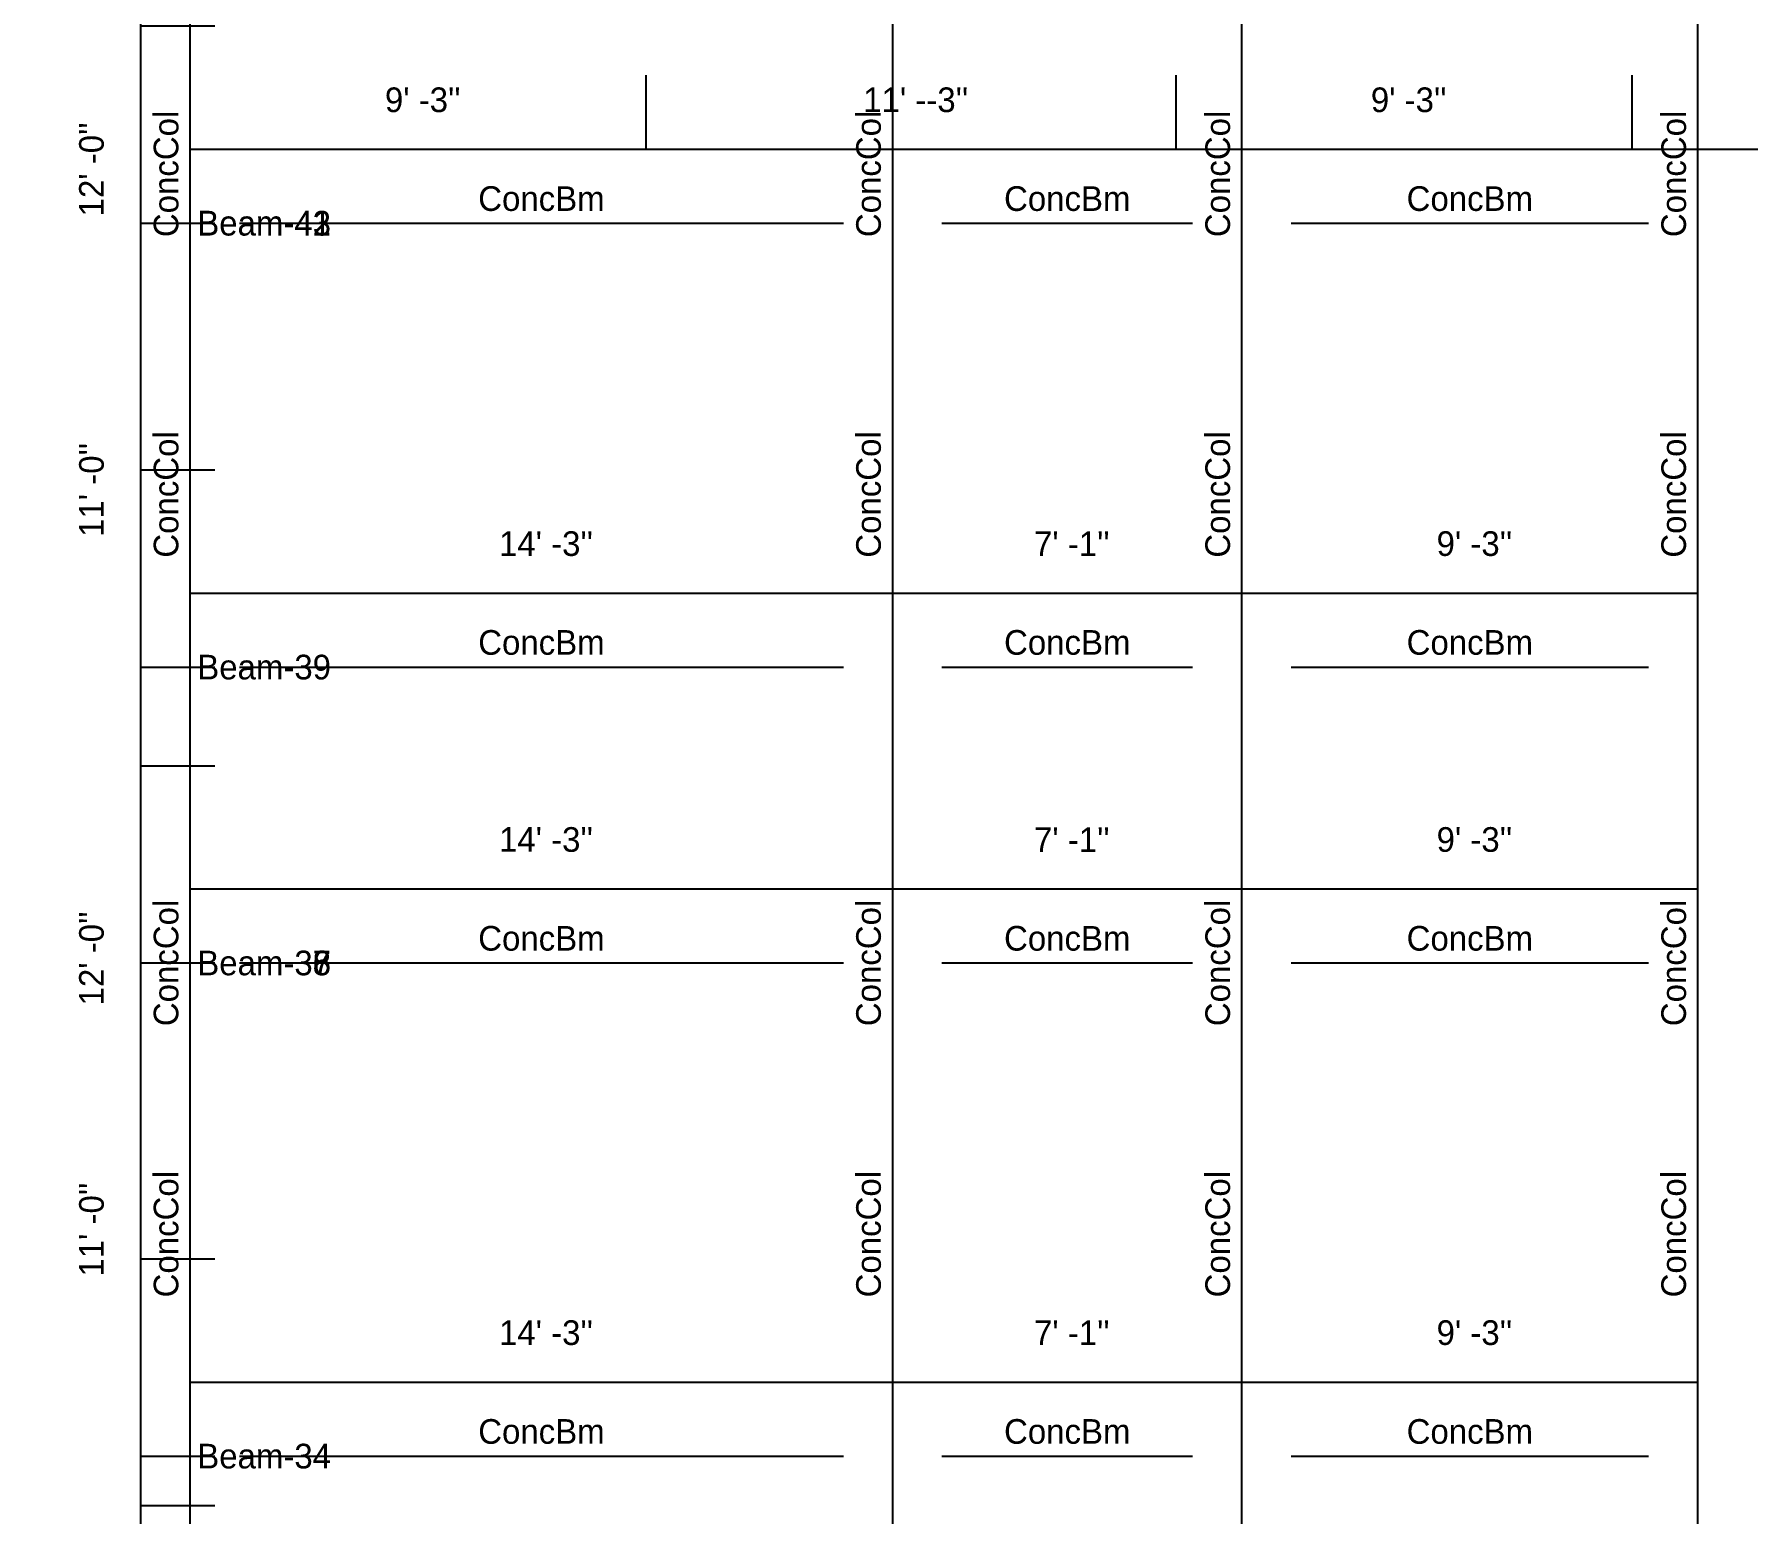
# Model space of a CAD drawing. Extents: x -38 to 2998, y -195 to 11529.
# Drawn here: x -38 to 379.1, y 946 to 1306 of the extents above; entities that cross this region are included whole.
import ezdxf
from ezdxf.enums import TextEntityAlignment as Align

# ---------------------------------------------------------------- set-up
doc = ezdxf.new("R2010")
doc.units = 0
doc.header["$MEASUREMENT"] = 0
doc.layers.get('0').update_dxf_attribs({"linetype": 'CONTINUOUS'})
for name, color, linetype in [('CENTERLINES', 7, 'CONTINUOUS'), ('DIMENSIONS', 4, 'CONTINUOUS'), ('TEXT', 5, 'CONTINUOUS')]:
    doc.layers.add(name, color=color, linetype=linetype)
doc.dimstyles.get("Standard").update_dxf_attribs({"dimtxt": 0.18, "dimasz": 0.18, "dimexe": 0.18, "dimexo": 0.0625, "dimgap": 0.09, "dimtad": 0, "dimtih": 1, "dimtoh": 1, "dimdec": 4, "dimzin": 0, "dimtxsty": 'STANDARD', "dimcen": 0.09, "dimazin": 3, "dimtfac": 1, "dimtdec": 4, "dimtofl": 0, "dimtmove": 0, "dimatfit": 3, "dimtolj": 1, "dimtzin": 0})

# ---------------------------------------------------------------- blocks, each defined once
blk = doc.blocks.new('*D3429')
at = {"color": 1, "linetype": 'BYBLOCK'}
for points in [[(-8.29, 956.29), (-7.23, 955.23), (-16.77, 964.77), (-15.71, 963.71)], [(-8.29, 812.29), (-7.23, 811.23), (-16.77, 820.77), (-15.71, 819.71)]]:
    blk.add_solid(points, dxfattribs=at)
at = {"layer": 'DIMENSIONS', "color": 9, "linetype": 'BYBLOCK'}
for p, q in [((-12, 960), (6, 960)), ((-12, 816), (6, 816))]:
    blk.add_line(p, q, dxfattribs=at)
at = {"layer": 'DIMENSIONS', "color": 0, "linetype": 'BYBLOCK'}
blk.add_line((-12, 816), (-12, 960), dxfattribs=at)
at = {"layer": 'DIMENSIONS', "color": 0, "linetype": 'BYBLOCK', "insert": (-24, 888), "char_height": 6, "attachment_point": 5, "rotation": 90}
blk.add_mtext("\\A1; 12' -0''", dxfattribs=at)
blk = doc.blocks.new('*D3430')
at = {"color": 1, "linetype": 'BYBLOCK'}
for points in [[(4.77, 982.77), (3.71, 981.71), (-3.71, 974.29), (-4.77, 973.23)], [(175.77, 982.77), (174.71, 981.71), (167.29, 974.29), (166.23, 973.23)]]:
    blk.add_solid(points, dxfattribs=at)
at = {"layer": 'DIMENSIONS', "color": 9, "linetype": 'BYBLOCK'}
for p, q in [((0, 978), (0, 996)), ((171, 978), (171, 996))]:
    blk.add_line(p, q, dxfattribs=at)
at = {"layer": 'DIMENSIONS', "color": 0, "linetype": 'BYBLOCK'}
blk.add_line((0, 978), (171, 978), dxfattribs=at)
at = {"layer": 'DIMENSIONS', "color": 0, "linetype": 'BYBLOCK', "insert": (85.5, 990), "char_height": 6, "attachment_point": 5}
blk.add_mtext("\\A1; 14' -3''", dxfattribs=at)
blk = doc.blocks.new('*D3431')
at = {"color": 1, "linetype": 'BYBLOCK'}
for points in [[(175.77, 982.77), (174.71, 981.71), (167.29, 974.29), (166.23, 973.23)], [(260.77, 982.77), (259.71, 981.71), (252.28, 974.29), (251.22, 973.23)]]:
    blk.add_solid(points, dxfattribs=at)
at = {"layer": 'DIMENSIONS', "color": 9, "linetype": 'BYBLOCK'}
for p, q in [((171, 978), (171, 996)), ((256, 978), (256, 996))]:
    blk.add_line(p, q, dxfattribs=at)
at = {"layer": 'DIMENSIONS', "color": 0, "linetype": 'BYBLOCK'}
blk.add_line((171, 978), (256, 978), dxfattribs=at)
at = {"layer": 'DIMENSIONS', "color": 0, "linetype": 'BYBLOCK', "insert": (213.5, 990), "char_height": 6, "attachment_point": 5}
blk.add_mtext("\\A1; 7' -1''", dxfattribs=at)
blk = doc.blocks.new('*D3432')
at = {"color": 1, "linetype": 'BYBLOCK'}
for points in [[(260.77, 982.77), (259.71, 981.71), (252.28, 974.29), (251.22, 973.23)], [(371.77, 982.77), (370.71, 981.71), (363.28, 974.29), (362.22, 973.23)]]:
    blk.add_solid(points, dxfattribs=at)
at = {"layer": 'DIMENSIONS', "color": 9, "linetype": 'BYBLOCK'}
for p, q in [((256, 978), (256, 996)), ((367, 978), (367, 996))]:
    blk.add_line(p, q, dxfattribs=at)
at = {"layer": 'DIMENSIONS', "color": 0, "linetype": 'BYBLOCK'}
blk.add_line((256, 978), (367, 978), dxfattribs=at)
at = {"layer": 'DIMENSIONS', "color": 0, "linetype": 'BYBLOCK', "insert": (311.5, 990), "char_height": 6, "attachment_point": 5}
blk.add_mtext("\\A1; 9' -3''", dxfattribs=at)
blk = doc.blocks.new('*D3433')
at = {"color": 1, "linetype": 'BYBLOCK'}
for points in [[(-8.29, 1148.29), (-7.23, 1147.23), (-16.77, 1156.77), (-15.71, 1155.71)], [(-8.29, 1004.29), (-7.23, 1003.23), (-16.77, 1012.77), (-15.71, 1011.71)]]:
    blk.add_solid(points, dxfattribs=at)
at = {"layer": 'DIMENSIONS', "color": 9, "linetype": 'BYBLOCK'}
for p, q in [((-12, 1152), (6, 1152)), ((-12, 1008), (6, 1008))]:
    blk.add_line(p, q, dxfattribs=at)
at = {"layer": 'DIMENSIONS', "color": 0, "linetype": 'BYBLOCK'}
blk.add_line((-12, 1008), (-12, 1152), dxfattribs=at)
at = {"layer": 'DIMENSIONS', "color": 0, "linetype": 'BYBLOCK', "insert": (-24, 1080), "char_height": 6, "attachment_point": 5, "rotation": 90}
blk.add_mtext("\\A1; 12' -0''", dxfattribs=at)
blk = doc.blocks.new('*D3434')
at = {"color": 1, "linetype": 'BYBLOCK'}
for points in [[(4.77, 1174.77), (3.71, 1173.71), (-3.71, 1166.29), (-4.77, 1165.23)], [(175.77, 1174.77), (174.71, 1173.71), (167.29, 1166.29), (166.23, 1165.23)]]:
    blk.add_solid(points, dxfattribs=at)
at = {"layer": 'DIMENSIONS', "color": 9, "linetype": 'BYBLOCK'}
for p, q in [((0, 1170), (0, 1188)), ((171, 1170), (171, 1188))]:
    blk.add_line(p, q, dxfattribs=at)
at = {"layer": 'DIMENSIONS', "color": 0, "linetype": 'BYBLOCK'}
blk.add_line((0, 1170), (171, 1170), dxfattribs=at)
at = {"layer": 'DIMENSIONS', "color": 0, "linetype": 'BYBLOCK', "insert": (85.5, 1182), "char_height": 6, "attachment_point": 5}
blk.add_mtext("\\A1; 14' -3''", dxfattribs=at)
blk = doc.blocks.new('*D3435')
at = {"color": 1, "linetype": 'BYBLOCK'}
for points in [[(175.77, 1174.77), (174.71, 1173.71), (167.29, 1166.29), (166.23, 1165.23)], [(260.77, 1174.77), (259.71, 1173.71), (252.28, 1166.29), (251.22, 1165.23)]]:
    blk.add_solid(points, dxfattribs=at)
at = {"layer": 'DIMENSIONS', "color": 9, "linetype": 'BYBLOCK'}
for p, q in [((171, 1170), (171, 1188)), ((256, 1170), (256, 1188))]:
    blk.add_line(p, q, dxfattribs=at)
at = {"layer": 'DIMENSIONS', "color": 0, "linetype": 'BYBLOCK'}
blk.add_line((171, 1170), (256, 1170), dxfattribs=at)
at = {"layer": 'DIMENSIONS', "color": 0, "linetype": 'BYBLOCK', "insert": (213.5, 1182), "char_height": 6, "attachment_point": 5}
blk.add_mtext("\\A1; 7' -1''", dxfattribs=at)
blk = doc.blocks.new('*D3436')
at = {"color": 1, "linetype": 'BYBLOCK'}
for points in [[(260.77, 1174.77), (259.71, 1173.71), (252.28, 1166.29), (251.22, 1165.23)], [(371.77, 1174.77), (370.71, 1173.71), (363.28, 1166.29), (362.22, 1165.23)]]:
    blk.add_solid(points, dxfattribs=at)
at = {"layer": 'DIMENSIONS', "color": 9, "linetype": 'BYBLOCK'}
for p, q in [((256, 1170), (256, 1188)), ((367, 1170), (367, 1188))]:
    blk.add_line(p, q, dxfattribs=at)
at = {"layer": 'DIMENSIONS', "color": 0, "linetype": 'BYBLOCK'}
blk.add_line((256, 1170), (367, 1170), dxfattribs=at)
at = {"layer": 'DIMENSIONS', "color": 0, "linetype": 'BYBLOCK', "insert": (311.5, 1182), "char_height": 6, "attachment_point": 5}
blk.add_mtext("\\A1; 9' -3''", dxfattribs=at)
blk = doc.blocks.new('*D3437')
at = {"color": 1, "linetype": 'BYBLOCK'}
for points in [[(-8.29, 1340.29), (-7.23, 1339.23), (-16.77, 1348.77), (-15.71, 1347.71)], [(-8.29, 1196.29), (-7.23, 1195.23), (-16.77, 1204.77), (-15.71, 1203.71)]]:
    blk.add_solid(points, dxfattribs=at)
at = {"layer": 'DIMENSIONS', "color": 9, "linetype": 'BYBLOCK'}
for p, q in [((-12, 1344), (6, 1344)), ((-12, 1200), (6, 1200))]:
    blk.add_line(p, q, dxfattribs=at)
at = {"layer": 'DIMENSIONS', "color": 0, "linetype": 'BYBLOCK'}
blk.add_line((-12, 1200), (-12, 1344), dxfattribs=at)
at = {"layer": 'DIMENSIONS', "color": 0, "linetype": 'BYBLOCK', "insert": (-24, 1272), "char_height": 6, "attachment_point": 5, "rotation": 90}
blk.add_mtext("\\A1; 12' -0''", dxfattribs=at)
blk = doc.blocks.new('*D3903')
at = {"color": 1, "linetype": 'BYBLOCK'}
for points in [[(-8.29, 1076.29), (-7.23, 1075.23), (-16.77, 1084.77), (-15.71, 1083.71)], [(-8.29, 944.29), (-7.23, 943.23), (-16.77, 952.77), (-15.71, 951.71)]]:
    blk.add_solid(points, dxfattribs=at)
at = {"layer": 'DIMENSIONS', "color": 9, "linetype": 'BYBLOCK'}
for p, q in [((-12, 1080), (6, 1080)), ((-12, 948), (6, 948))]:
    blk.add_line(p, q, dxfattribs=at)
at = {"layer": 'DIMENSIONS', "color": 0, "linetype": 'BYBLOCK'}
blk.add_line((-12, 948), (-12, 1080), dxfattribs=at)
at = {"layer": 'DIMENSIONS', "color": 0, "linetype": 'BYBLOCK', "insert": (-24, 1014), "char_height": 6, "attachment_point": 5, "rotation": 90}
blk.add_mtext("\\A1; 11' -0''", dxfattribs=at)
blk = doc.blocks.new('*D3904')
at = {"color": 1, "linetype": 'BYBLOCK'}
for points in [[(4.77, 1102.77), (3.71, 1101.71), (-3.71, 1094.29), (-4.77, 1093.23)], [(175.77, 1102.77), (174.71, 1101.71), (167.29, 1094.29), (166.23, 1093.23)]]:
    blk.add_solid(points, dxfattribs=at)
at = {"layer": 'DIMENSIONS', "color": 9, "linetype": 'BYBLOCK'}
for p, q in [((0, 1098), (0, 1116)), ((171, 1098), (171, 1116))]:
    blk.add_line(p, q, dxfattribs=at)
at = {"layer": 'DIMENSIONS', "color": 0, "linetype": 'BYBLOCK'}
blk.add_line((0, 1098), (171, 1098), dxfattribs=at)
at = {"layer": 'DIMENSIONS', "color": 0, "linetype": 'BYBLOCK', "insert": (85.5, 1110), "char_height": 6, "attachment_point": 5}
blk.add_mtext("\\A1; 14' -3''", dxfattribs=at)
blk = doc.blocks.new('*D3905')
at = {"color": 1, "linetype": 'BYBLOCK'}
for points in [[(175.77, 1102.77), (174.71, 1101.71), (167.29, 1094.29), (166.23, 1093.23)], [(260.77, 1102.77), (259.71, 1101.71), (252.28, 1094.29), (251.22, 1093.23)]]:
    blk.add_solid(points, dxfattribs=at)
at = {"layer": 'DIMENSIONS', "color": 9, "linetype": 'BYBLOCK'}
for p, q in [((171, 1098), (171, 1116)), ((256, 1098), (256, 1116))]:
    blk.add_line(p, q, dxfattribs=at)
at = {"layer": 'DIMENSIONS', "color": 0, "linetype": 'BYBLOCK'}
blk.add_line((171, 1098), (256, 1098), dxfattribs=at)
at = {"layer": 'DIMENSIONS', "color": 0, "linetype": 'BYBLOCK', "insert": (213.5, 1110), "char_height": 6, "attachment_point": 5}
blk.add_mtext("\\A1; 7' -1''", dxfattribs=at)
blk = doc.blocks.new('*D3906')
at = {"color": 1, "linetype": 'BYBLOCK'}
for points in [[(260.77, 1102.77), (259.71, 1101.71), (252.28, 1094.29), (251.22, 1093.23)], [(371.77, 1102.77), (370.71, 1101.71), (363.28, 1094.29), (362.22, 1093.23)]]:
    blk.add_solid(points, dxfattribs=at)
at = {"layer": 'DIMENSIONS', "color": 9, "linetype": 'BYBLOCK'}
for p, q in [((256, 1098), (256, 1116)), ((367, 1098), (367, 1116))]:
    blk.add_line(p, q, dxfattribs=at)
at = {"layer": 'DIMENSIONS', "color": 0, "linetype": 'BYBLOCK'}
blk.add_line((256, 1098), (367, 1098), dxfattribs=at)
at = {"layer": 'DIMENSIONS', "color": 0, "linetype": 'BYBLOCK', "insert": (311.5, 1110), "char_height": 6, "attachment_point": 5}
blk.add_mtext("\\A1; 9' -3''", dxfattribs=at)
blk = doc.blocks.new('*D3907')
at = {"color": 1, "linetype": 'BYBLOCK'}
for points in [[(-8.29, 1256.29), (-7.23, 1255.23), (-16.77, 1264.77), (-15.71, 1263.71)], [(-8.29, 1124.29), (-7.23, 1123.23), (-16.77, 1132.77), (-15.71, 1131.71)]]:
    blk.add_solid(points, dxfattribs=at)
at = {"layer": 'DIMENSIONS', "color": 9, "linetype": 'BYBLOCK'}
for p, q in [((-12, 1260), (6, 1260)), ((-12, 1128), (6, 1128))]:
    blk.add_line(p, q, dxfattribs=at)
at = {"layer": 'DIMENSIONS', "color": 0, "linetype": 'BYBLOCK'}
blk.add_line((-12, 1128), (-12, 1260), dxfattribs=at)
at = {"layer": 'DIMENSIONS', "color": 0, "linetype": 'BYBLOCK', "insert": (-24, 1194), "char_height": 6, "attachment_point": 5, "rotation": 90}
blk.add_mtext("\\A1; 11' -0''", dxfattribs=at)
blk = doc.blocks.new('*D3908')
at = {"color": 1, "linetype": 'BYBLOCK'}
for points in [[(4.77, 1282.77), (3.71, 1281.71), (-3.71, 1274.29), (-4.77, 1273.23)], [(115.77, 1282.77), (114.71, 1281.71), (107.29, 1274.29), (106.23, 1273.23)]]:
    blk.add_solid(points, dxfattribs=at)
at = {"layer": 'DIMENSIONS', "color": 9, "linetype": 'BYBLOCK'}
for p, q in [((0, 1278), (0, 1296)), ((111, 1278), (111, 1296))]:
    blk.add_line(p, q, dxfattribs=at)
at = {"layer": 'DIMENSIONS', "color": 0, "linetype": 'BYBLOCK'}
blk.add_line((0, 1278), (111, 1278), dxfattribs=at)
at = {"layer": 'DIMENSIONS', "color": 0, "linetype": 'BYBLOCK', "insert": (55.5, 1290), "char_height": 6, "attachment_point": 5}
blk.add_mtext("\\A1; 9' -3''", dxfattribs=at)
blk = doc.blocks.new('*D3909')
at = {"color": 1, "linetype": 'BYBLOCK'}
for points in [[(115.77, 1282.77), (114.71, 1281.71), (107.29, 1274.29), (106.23, 1273.23)], [(244.77, 1282.77), (243.71, 1281.71), (236.29, 1274.29), (235.23, 1273.23)]]:
    blk.add_solid(points, dxfattribs=at)
at = {"layer": 'DIMENSIONS', "color": 9, "linetype": 'BYBLOCK'}
for p, q in [((111, 1278), (111, 1296)), ((240, 1278), (240, 1296))]:
    blk.add_line(p, q, dxfattribs=at)
at = {"layer": 'DIMENSIONS', "color": 0, "linetype": 'BYBLOCK'}
blk.add_line((111, 1278), (240, 1278), dxfattribs=at)
at = {"layer": 'DIMENSIONS', "color": 0, "linetype": 'BYBLOCK', "insert": (175.5, 1290), "char_height": 6, "attachment_point": 5}
blk.add_mtext("\\A1; 11' --3''", dxfattribs=at)
blk = doc.blocks.new('*D3910')
at = {"color": 1, "linetype": 'BYBLOCK'}
for points in [[(244.77, 1282.77), (243.71, 1281.71), (236.29, 1274.29), (235.23, 1273.23)], [(355.77, 1282.77), (354.71, 1281.71), (347.29, 1274.29), (346.23, 1273.23)]]:
    blk.add_solid(points, dxfattribs=at)
at = {"layer": 'DIMENSIONS', "color": 9, "linetype": 'BYBLOCK'}
for p, q in [((240, 1278), (240, 1296)), ((351, 1278), (351, 1296))]:
    blk.add_line(p, q, dxfattribs=at)
at = {"layer": 'DIMENSIONS', "color": 0, "linetype": 'BYBLOCK'}
blk.add_line((240, 1278), (351, 1278), dxfattribs=at)
at = {"layer": 'DIMENSIONS', "color": 0, "linetype": 'BYBLOCK', "insert": (295.5, 1290), "char_height": 6, "attachment_point": 5}
blk.add_mtext("\\A1; 9' -3''", dxfattribs=at)
blk = doc.blocks.new('*D3911')
at = {"color": 1, "linetype": 'BYBLOCK'}
for points in [[(355.77, 1282.77), (354.71, 1281.71), (347.29, 1274.29), (346.23, 1273.23)], [(577.77, 1282.77), (576.71, 1281.71), (569.29, 1274.29), (568.23, 1273.23)]]:
    blk.add_solid(points, dxfattribs=at)
at = {"layer": 'DIMENSIONS', "color": 9, "linetype": 'BYBLOCK'}
for p, q in [((351, 1278), (351, 1296)), ((573, 1278), (573, 1296))]:
    blk.add_line(p, q, dxfattribs=at)
at = {"layer": 'DIMENSIONS', "color": 0, "linetype": 'BYBLOCK'}
blk.add_line((351, 1278), (573, 1278), dxfattribs=at)
at = {"layer": 'DIMENSIONS', "color": 0, "linetype": 'BYBLOCK', "insert": (462, 1290), "char_height": 6, "attachment_point": 5}
blk.add_mtext("\\A1; 18' -6''", dxfattribs=at)
blk = doc.blocks.new('*D3923')
at = {"color": 1, "linetype": 'BYBLOCK'}
for points in [[(-8.29, 1436.29), (-7.23, 1435.23), (-16.77, 1444.77), (-15.71, 1443.71)], [(-8.29, 1304.29), (-7.23, 1303.23), (-16.77, 1312.77), (-15.71, 1311.71)]]:
    blk.add_solid(points, dxfattribs=at)
at = {"layer": 'DIMENSIONS', "color": 9, "linetype": 'BYBLOCK'}
for p, q in [((-12, 1440), (6, 1440)), ((-12, 1308), (6, 1308))]:
    blk.add_line(p, q, dxfattribs=at)
at = {"layer": 'DIMENSIONS', "color": 0, "linetype": 'BYBLOCK'}
blk.add_line((-12, 1308), (-12, 1440), dxfattribs=at)
at = {"layer": 'DIMENSIONS', "color": 0, "linetype": 'BYBLOCK', "insert": (-24, 1374), "char_height": 6, "attachment_point": 5, "rotation": 90}
blk.add_mtext("\\A1; 11' -0''", dxfattribs=at)
blk = doc.blocks.new('*D4373')
at = {"color": 1, "linetype": 'BYBLOCK'}
for points in [[(-8.29, 1076.29), (-7.23, 1075.23), (-16.77, 1084.77), (-15.71, 1083.71)], [(-8.29, 944.29), (-7.23, 943.23), (-16.77, 952.77), (-15.71, 951.71)]]:
    blk.add_solid(points, dxfattribs=at)
at = {"layer": 'DIMENSIONS', "color": 9, "linetype": 'BYBLOCK'}
for p, q in [((-12, 1080), (6, 1080)), ((-12, 948), (6, 948))]:
    blk.add_line(p, q, dxfattribs=at)
at = {"layer": 'DIMENSIONS', "color": 0, "linetype": 'BYBLOCK'}
blk.add_line((-12, 948), (-12, 1080), dxfattribs=at)
at = {"layer": 'DIMENSIONS', "color": 0, "linetype": 'BYBLOCK', "insert": (-24, 1014), "char_height": 6, "attachment_point": 5, "rotation": 90}
blk.add_mtext("\\A1; 11' -0''", dxfattribs=at)
blk = doc.blocks.new('*D4374')
at = {"color": 1, "linetype": 'BYBLOCK'}
for points in [[(4.77, 1102.77), (3.71, 1101.71), (-3.71, 1094.29), (-4.77, 1093.23)], [(175.77, 1102.77), (174.71, 1101.71), (167.29, 1094.29), (166.23, 1093.23)]]:
    blk.add_solid(points, dxfattribs=at)
at = {"layer": 'DIMENSIONS', "color": 9, "linetype": 'BYBLOCK'}
for p, q in [((0, 1098), (0, 1116)), ((171, 1098), (171, 1116))]:
    blk.add_line(p, q, dxfattribs=at)
at = {"layer": 'DIMENSIONS', "color": 0, "linetype": 'BYBLOCK'}
blk.add_line((0, 1098), (171, 1098), dxfattribs=at)
at = {"layer": 'DIMENSIONS', "color": 0, "linetype": 'BYBLOCK', "insert": (85.5, 1110), "char_height": 6, "attachment_point": 5}
blk.add_mtext("\\A1; 14' -3''", dxfattribs=at)
blk = doc.blocks.new('*D4375')
at = {"color": 1, "linetype": 'BYBLOCK'}
for points in [[(175.77, 1102.77), (174.71, 1101.71), (167.29, 1094.29), (166.23, 1093.23)], [(260.77, 1102.77), (259.71, 1101.71), (252.28, 1094.29), (251.22, 1093.23)]]:
    blk.add_solid(points, dxfattribs=at)
at = {"layer": 'DIMENSIONS', "color": 9, "linetype": 'BYBLOCK'}
for p, q in [((171, 1098), (171, 1116)), ((256, 1098), (256, 1116))]:
    blk.add_line(p, q, dxfattribs=at)
at = {"layer": 'DIMENSIONS', "color": 0, "linetype": 'BYBLOCK'}
blk.add_line((171, 1098), (256, 1098), dxfattribs=at)
at = {"layer": 'DIMENSIONS', "color": 0, "linetype": 'BYBLOCK', "insert": (213.5, 1110), "char_height": 6, "attachment_point": 5}
blk.add_mtext("\\A1; 7' -1''", dxfattribs=at)
blk = doc.blocks.new('*D4376')
at = {"color": 1, "linetype": 'BYBLOCK'}
for points in [[(260.77, 1102.77), (259.71, 1101.71), (252.28, 1094.29), (251.22, 1093.23)], [(371.77, 1102.77), (370.71, 1101.71), (363.28, 1094.29), (362.22, 1093.23)]]:
    blk.add_solid(points, dxfattribs=at)
at = {"layer": 'DIMENSIONS', "color": 9, "linetype": 'BYBLOCK'}
for p, q in [((256, 1098), (256, 1116)), ((367, 1098), (367, 1116))]:
    blk.add_line(p, q, dxfattribs=at)
at = {"layer": 'DIMENSIONS', "color": 0, "linetype": 'BYBLOCK'}
blk.add_line((256, 1098), (367, 1098), dxfattribs=at)
at = {"layer": 'DIMENSIONS', "color": 0, "linetype": 'BYBLOCK', "insert": (311.5, 1110), "char_height": 6, "attachment_point": 5}
blk.add_mtext("\\A1; 9' -3''", dxfattribs=at)
blk = doc.blocks.new('*D4377')
at = {"color": 1, "linetype": 'BYBLOCK'}
for points in [[(-8.29, 1256.29), (-7.23, 1255.23), (-16.77, 1264.77), (-15.71, 1263.71)], [(-8.29, 1124.29), (-7.23, 1123.23), (-16.77, 1132.77), (-15.71, 1131.71)]]:
    blk.add_solid(points, dxfattribs=at)
at = {"layer": 'DIMENSIONS', "color": 9, "linetype": 'BYBLOCK'}
for p, q in [((-12, 1260), (6, 1260)), ((-12, 1128), (6, 1128))]:
    blk.add_line(p, q, dxfattribs=at)
at = {"layer": 'DIMENSIONS', "color": 0, "linetype": 'BYBLOCK'}
blk.add_line((-12, 1128), (-12, 1260), dxfattribs=at)
at = {"layer": 'DIMENSIONS', "color": 0, "linetype": 'BYBLOCK', "insert": (-24, 1194), "char_height": 6, "attachment_point": 5, "rotation": 90}
blk.add_mtext("\\A1; 11' -0''", dxfattribs=at)
blk = doc.blocks.new('*D4378')
at = {"color": 1, "linetype": 'BYBLOCK'}
for points in [[(4.77, 1282.77), (3.71, 1281.71), (-3.71, 1274.29), (-4.77, 1273.23)], [(115.77, 1282.77), (114.71, 1281.71), (107.29, 1274.29), (106.23, 1273.23)]]:
    blk.add_solid(points, dxfattribs=at)
at = {"layer": 'DIMENSIONS', "color": 9, "linetype": 'BYBLOCK'}
for p, q in [((0, 1278), (0, 1296)), ((111, 1278), (111, 1296))]:
    blk.add_line(p, q, dxfattribs=at)
at = {"layer": 'DIMENSIONS', "color": 0, "linetype": 'BYBLOCK'}
blk.add_line((0, 1278), (111, 1278), dxfattribs=at)
at = {"layer": 'DIMENSIONS', "color": 0, "linetype": 'BYBLOCK', "insert": (55.5, 1290), "char_height": 6, "attachment_point": 5}
blk.add_mtext("\\A1; 9' -3''", dxfattribs=at)
blk = doc.blocks.new('*D4379')
at = {"color": 1, "linetype": 'BYBLOCK'}
for points in [[(115.77, 1282.77), (114.71, 1281.71), (107.29, 1274.29), (106.23, 1273.23)], [(244.77, 1282.77), (243.71, 1281.71), (236.29, 1274.29), (235.23, 1273.23)]]:
    blk.add_solid(points, dxfattribs=at)
at = {"layer": 'DIMENSIONS', "color": 9, "linetype": 'BYBLOCK'}
for p, q in [((111, 1278), (111, 1296)), ((240, 1278), (240, 1296))]:
    blk.add_line(p, q, dxfattribs=at)
at = {"layer": 'DIMENSIONS', "color": 0, "linetype": 'BYBLOCK'}
blk.add_line((111, 1278), (240, 1278), dxfattribs=at)
at = {"layer": 'DIMENSIONS', "color": 0, "linetype": 'BYBLOCK', "insert": (175.5, 1290), "char_height": 6, "attachment_point": 5}
blk.add_mtext("\\A1; 11' --3''", dxfattribs=at)
blk = doc.blocks.new('*D4380')
at = {"color": 1, "linetype": 'BYBLOCK'}
for points in [[(244.77, 1282.77), (243.71, 1281.71), (236.29, 1274.29), (235.23, 1273.23)], [(355.77, 1282.77), (354.71, 1281.71), (347.29, 1274.29), (346.23, 1273.23)]]:
    blk.add_solid(points, dxfattribs=at)
at = {"layer": 'DIMENSIONS', "color": 9, "linetype": 'BYBLOCK'}
for p, q in [((240, 1278), (240, 1296)), ((351, 1278), (351, 1296))]:
    blk.add_line(p, q, dxfattribs=at)
at = {"layer": 'DIMENSIONS', "color": 0, "linetype": 'BYBLOCK'}
blk.add_line((240, 1278), (351, 1278), dxfattribs=at)
at = {"layer": 'DIMENSIONS', "color": 0, "linetype": 'BYBLOCK', "insert": (295.5, 1290), "char_height": 6, "attachment_point": 5}
blk.add_mtext("\\A1; 9' -3''", dxfattribs=at)
blk = doc.blocks.new('*D4381')
at = {"color": 1, "linetype": 'BYBLOCK'}
for points in [[(355.77, 1282.77), (354.71, 1281.71), (347.29, 1274.29), (346.23, 1273.23)], [(577.77, 1282.77), (576.71, 1281.71), (569.29, 1274.29), (568.23, 1273.23)]]:
    blk.add_solid(points, dxfattribs=at)
at = {"layer": 'DIMENSIONS', "color": 9, "linetype": 'BYBLOCK'}
for p, q in [((351, 1278), (351, 1296)), ((573, 1278), (573, 1296))]:
    blk.add_line(p, q, dxfattribs=at)
at = {"layer": 'DIMENSIONS', "color": 0, "linetype": 'BYBLOCK'}
blk.add_line((351, 1278), (573, 1278), dxfattribs=at)
at = {"layer": 'DIMENSIONS', "color": 0, "linetype": 'BYBLOCK', "insert": (462, 1290), "char_height": 6, "attachment_point": 5}
blk.add_mtext("\\A1; 18' -6''", dxfattribs=at)
blk = doc.blocks.new('*D4393')
at = {"color": 1, "linetype": 'BYBLOCK'}
for points in [[(-8.29, 1436.29), (-7.23, 1435.23), (-16.77, 1444.77), (-15.71, 1443.71)], [(-8.29, 1304.29), (-7.23, 1303.23), (-16.77, 1312.77), (-15.71, 1311.71)]]:
    blk.add_solid(points, dxfattribs=at)
at = {"layer": 'DIMENSIONS', "color": 9, "linetype": 'BYBLOCK'}
for p, q in [((-12, 1440), (6, 1440)), ((-12, 1308), (6, 1308))]:
    blk.add_line(p, q, dxfattribs=at)
at = {"layer": 'DIMENSIONS', "color": 0, "linetype": 'BYBLOCK'}
blk.add_line((-12, 1308), (-12, 1440), dxfattribs=at)
at = {"layer": 'DIMENSIONS', "color": 0, "linetype": 'BYBLOCK', "insert": (-24, 1374), "char_height": 6, "attachment_point": 5, "rotation": 90}
blk.add_mtext("\\A1; 11' -0''", dxfattribs=at)
blk = doc.blocks.new('*D4843')
at = {"color": 1, "linetype": 'BYBLOCK'}
for points in [[(-8.29, 1076.29), (-7.23, 1075.23), (-16.77, 1084.77), (-15.71, 1083.71)], [(-8.29, 944.29), (-7.23, 943.23), (-16.77, 952.77), (-15.71, 951.71)]]:
    blk.add_solid(points, dxfattribs=at)
at = {"layer": 'DIMENSIONS', "color": 9, "linetype": 'BYBLOCK'}
for p, q in [((-12, 1080), (6, 1080)), ((-12, 948), (6, 948))]:
    blk.add_line(p, q, dxfattribs=at)
at = {"layer": 'DIMENSIONS', "color": 0, "linetype": 'BYBLOCK'}
blk.add_line((-12, 948), (-12, 1080), dxfattribs=at)
at = {"layer": 'DIMENSIONS', "color": 0, "linetype": 'BYBLOCK', "insert": (-24, 1014), "char_height": 6, "attachment_point": 5, "rotation": 90}
blk.add_mtext("\\A1; 11' -0''", dxfattribs=at)
blk = doc.blocks.new('*D4844')
at = {"color": 1, "linetype": 'BYBLOCK'}
for points in [[(4.77, 1102.77), (3.71, 1101.71), (-3.71, 1094.29), (-4.77, 1093.23)], [(175.77, 1102.77), (174.71, 1101.71), (167.29, 1094.29), (166.23, 1093.23)]]:
    blk.add_solid(points, dxfattribs=at)
at = {"layer": 'DIMENSIONS', "color": 9, "linetype": 'BYBLOCK'}
for p, q in [((0, 1098), (0, 1116)), ((171, 1098), (171, 1116))]:
    blk.add_line(p, q, dxfattribs=at)
at = {"layer": 'DIMENSIONS', "color": 0, "linetype": 'BYBLOCK'}
blk.add_line((0, 1098), (171, 1098), dxfattribs=at)
at = {"layer": 'DIMENSIONS', "color": 0, "linetype": 'BYBLOCK', "insert": (85.5, 1110), "char_height": 6, "attachment_point": 5}
blk.add_mtext("\\A1; 14' -3''", dxfattribs=at)
blk = doc.blocks.new('*D4845')
at = {"color": 1, "linetype": 'BYBLOCK'}
for points in [[(175.77, 1102.77), (174.71, 1101.71), (167.29, 1094.29), (166.23, 1093.23)], [(260.77, 1102.77), (259.71, 1101.71), (252.28, 1094.29), (251.22, 1093.23)]]:
    blk.add_solid(points, dxfattribs=at)
at = {"layer": 'DIMENSIONS', "color": 9, "linetype": 'BYBLOCK'}
for p, q in [((171, 1098), (171, 1116)), ((256, 1098), (256, 1116))]:
    blk.add_line(p, q, dxfattribs=at)
at = {"layer": 'DIMENSIONS', "color": 0, "linetype": 'BYBLOCK'}
blk.add_line((171, 1098), (256, 1098), dxfattribs=at)
at = {"layer": 'DIMENSIONS', "color": 0, "linetype": 'BYBLOCK', "insert": (213.5, 1110), "char_height": 6, "attachment_point": 5}
blk.add_mtext("\\A1; 7' -1''", dxfattribs=at)
blk = doc.blocks.new('*D4846')
at = {"color": 1, "linetype": 'BYBLOCK'}
for points in [[(260.77, 1102.77), (259.71, 1101.71), (252.28, 1094.29), (251.22, 1093.23)], [(371.77, 1102.77), (370.71, 1101.71), (363.28, 1094.29), (362.22, 1093.23)]]:
    blk.add_solid(points, dxfattribs=at)
at = {"layer": 'DIMENSIONS', "color": 9, "linetype": 'BYBLOCK'}
for p, q in [((256, 1098), (256, 1116)), ((367, 1098), (367, 1116))]:
    blk.add_line(p, q, dxfattribs=at)
at = {"layer": 'DIMENSIONS', "color": 0, "linetype": 'BYBLOCK'}
blk.add_line((256, 1098), (367, 1098), dxfattribs=at)
at = {"layer": 'DIMENSIONS', "color": 0, "linetype": 'BYBLOCK', "insert": (311.5, 1110), "char_height": 6, "attachment_point": 5}
blk.add_mtext("\\A1; 9' -3''", dxfattribs=at)
blk = doc.blocks.new('*D4847')
at = {"color": 1, "linetype": 'BYBLOCK'}
for points in [[(-8.29, 1256.29), (-7.23, 1255.23), (-16.77, 1264.77), (-15.71, 1263.71)], [(-8.29, 1124.29), (-7.23, 1123.23), (-16.77, 1132.77), (-15.71, 1131.71)]]:
    blk.add_solid(points, dxfattribs=at)
at = {"layer": 'DIMENSIONS', "color": 9, "linetype": 'BYBLOCK'}
for p, q in [((-12, 1260), (6, 1260)), ((-12, 1128), (6, 1128))]:
    blk.add_line(p, q, dxfattribs=at)
at = {"layer": 'DIMENSIONS', "color": 0, "linetype": 'BYBLOCK'}
blk.add_line((-12, 1128), (-12, 1260), dxfattribs=at)
at = {"layer": 'DIMENSIONS', "color": 0, "linetype": 'BYBLOCK', "insert": (-24, 1194), "char_height": 6, "attachment_point": 5, "rotation": 90}
blk.add_mtext("\\A1; 11' -0''", dxfattribs=at)
blk = doc.blocks.new('*D4848')
at = {"color": 1, "linetype": 'BYBLOCK'}
for points in [[(4.77, 1282.77), (3.71, 1281.71), (-3.71, 1274.29), (-4.77, 1273.23)], [(115.77, 1282.77), (114.71, 1281.71), (107.29, 1274.29), (106.23, 1273.23)]]:
    blk.add_solid(points, dxfattribs=at)
at = {"layer": 'DIMENSIONS', "color": 9, "linetype": 'BYBLOCK'}
for p, q in [((0, 1278), (0, 1296)), ((111, 1278), (111, 1296))]:
    blk.add_line(p, q, dxfattribs=at)
at = {"layer": 'DIMENSIONS', "color": 0, "linetype": 'BYBLOCK'}
blk.add_line((0, 1278), (111, 1278), dxfattribs=at)
at = {"layer": 'DIMENSIONS', "color": 0, "linetype": 'BYBLOCK', "insert": (55.5, 1290), "char_height": 6, "attachment_point": 5}
blk.add_mtext("\\A1; 9' -3''", dxfattribs=at)
blk = doc.blocks.new('*D4849')
at = {"color": 1, "linetype": 'BYBLOCK'}
for points in [[(115.77, 1282.77), (114.71, 1281.71), (107.29, 1274.29), (106.23, 1273.23)], [(244.77, 1282.77), (243.71, 1281.71), (236.29, 1274.29), (235.23, 1273.23)]]:
    blk.add_solid(points, dxfattribs=at)
at = {"layer": 'DIMENSIONS', "color": 9, "linetype": 'BYBLOCK'}
for p, q in [((111, 1278), (111, 1296)), ((240, 1278), (240, 1296))]:
    blk.add_line(p, q, dxfattribs=at)
at = {"layer": 'DIMENSIONS', "color": 0, "linetype": 'BYBLOCK'}
blk.add_line((111, 1278), (240, 1278), dxfattribs=at)
at = {"layer": 'DIMENSIONS', "color": 0, "linetype": 'BYBLOCK', "insert": (175.5, 1290), "char_height": 6, "attachment_point": 5}
blk.add_mtext("\\A1; 11' --3''", dxfattribs=at)
blk = doc.blocks.new('*D4850')
at = {"color": 1, "linetype": 'BYBLOCK'}
for points in [[(244.77, 1282.77), (243.71, 1281.71), (236.29, 1274.29), (235.23, 1273.23)], [(355.77, 1282.77), (354.71, 1281.71), (347.29, 1274.29), (346.23, 1273.23)]]:
    blk.add_solid(points, dxfattribs=at)
at = {"layer": 'DIMENSIONS', "color": 9, "linetype": 'BYBLOCK'}
for p, q in [((240, 1278), (240, 1296)), ((351, 1278), (351, 1296))]:
    blk.add_line(p, q, dxfattribs=at)
at = {"layer": 'DIMENSIONS', "color": 0, "linetype": 'BYBLOCK'}
blk.add_line((240, 1278), (351, 1278), dxfattribs=at)
at = {"layer": 'DIMENSIONS', "color": 0, "linetype": 'BYBLOCK', "insert": (295.5, 1290), "char_height": 6, "attachment_point": 5}
blk.add_mtext("\\A1; 9' -3''", dxfattribs=at)
blk = doc.blocks.new('*D4851')
at = {"color": 1, "linetype": 'BYBLOCK'}
for points in [[(355.77, 1282.77), (354.71, 1281.71), (347.29, 1274.29), (346.23, 1273.23)], [(577.77, 1282.77), (576.71, 1281.71), (569.29, 1274.29), (568.23, 1273.23)]]:
    blk.add_solid(points, dxfattribs=at)
at = {"layer": 'DIMENSIONS', "color": 9, "linetype": 'BYBLOCK'}
for p, q in [((351, 1278), (351, 1296)), ((573, 1278), (573, 1296))]:
    blk.add_line(p, q, dxfattribs=at)
at = {"layer": 'DIMENSIONS', "color": 0, "linetype": 'BYBLOCK'}
blk.add_line((351, 1278), (573, 1278), dxfattribs=at)
at = {"layer": 'DIMENSIONS', "color": 0, "linetype": 'BYBLOCK', "insert": (462, 1290), "char_height": 6, "attachment_point": 5}
blk.add_mtext("\\A1; 18' -6''", dxfattribs=at)
blk = doc.blocks.new('*D4863')
at = {"color": 1, "linetype": 'BYBLOCK'}
for points in [[(-8.29, 1436.29), (-7.23, 1435.23), (-16.77, 1444.77), (-15.71, 1443.71)], [(-8.29, 1304.29), (-7.23, 1303.23), (-16.77, 1312.77), (-15.71, 1311.71)]]:
    blk.add_solid(points, dxfattribs=at)
at = {"layer": 'DIMENSIONS', "color": 9, "linetype": 'BYBLOCK'}
for p, q in [((-12, 1440), (6, 1440)), ((-12, 1308), (6, 1308))]:
    blk.add_line(p, q, dxfattribs=at)
at = {"layer": 'DIMENSIONS', "color": 0, "linetype": 'BYBLOCK'}
blk.add_line((-12, 1308), (-12, 1440), dxfattribs=at)
at = {"layer": 'DIMENSIONS', "color": 0, "linetype": 'BYBLOCK', "insert": (-24, 1374), "char_height": 6, "attachment_point": 5, "rotation": 90}
blk.add_mtext("\\A1; 11' -0''", dxfattribs=at)

msp = doc.modelspace()

# ---------------------------------------------------------------- linework, layer by layer
at = {"layer": 'CENTERLINES', "color": 0, "linetype": 'CONTINUOUS'}
for p, q in [((0, 1200), (0, 1344)), ((171, 1200), (171, 1344)), ((255.996, 1200), (255.996, 1344)), ((366.996, 1200), (366.996, 1344)), ((0, 1128), (0, 1260)), ((0, 1128), (0, 1260)), ((0, 1128), (0, 1260)), ((12, 1260), (159, 1260)), ((12, 1260), (159, 1260)), ((12, 1260), (159, 1260)), ((171, 1128), (171, 1260)), ((171, 1128), (171, 1260)), ((171, 1128), (171, 1260)), ((183, 1260), (243.996, 1260)), ((183, 1260), (243.996, 1260)), ((183, 1260), (243.996, 1260)), ((255.996, 1128), (255.996, 1260)), ((255.996, 1128), (255.996, 1260)), ((255.996, 1128), (255.996, 1260)), ((267.996, 1260), (354.996, 1260)), ((267.996, 1260), (354.996, 1260)), ((267.996, 1260), (354.996, 1260)), ((366.996, 1128), (366.996, 1260)), ((366.996, 1128), (366.996, 1260)), ((366.996, 1128), (366.996, 1260)), ((0, 1008), (0, 1152)), ((12, 1152), (159, 1152)), ((171, 1008), (171, 1152)), ((183, 1152), (243.996, 1152)), ((255.996, 1008), (255.996, 1152)), ((267.996, 1152), (354.996, 1152)), ((366.996, 1008), (366.996, 1152)), ((0, 948), (0, 1080)), ((0, 948), (0, 1080)), ((0, 948), (0, 1080)), ((12, 1080), (159, 1080)), ((12, 1080), (159, 1080)), ((12, 1080), (159, 1080)), ((171, 948), (171, 1080)), ((171, 948), (171, 1080)), ((171, 948), (171, 1080)), ((183, 1080), (243.996, 1080)), ((183, 1080), (243.996, 1080)), ((183, 1080), (243.996, 1080)), ((255.996, 948), (255.996, 1080)), ((255.996, 948), (255.996, 1080)), ((255.996, 948), (255.996, 1080)), ((267.996, 1080), (354.996, 1080)), ((267.996, 1080), (354.996, 1080)), ((267.996, 1080), (354.996, 1080)), ((366.996, 948), (366.996, 1080)), ((366.996, 948), (366.996, 1080)), ((366.996, 948), (366.996, 1080)), ((0, 816), (0, 960)), ((12, 960), (159, 960)), ((171, 816), (171, 960)), ((183, 960), (243.996, 960)), ((255.996, 816), (255.996, 960)), ((267.996, 960), (354.996, 960)), ((366.996, 816), (366.996, 960))]:
    msp.add_line(p, q, dxfattribs=at)

# ---------------------------------------------------------------- texts
at = {"layer": 'TEXT', "color": 0}
for p in [(-6, 1272), (165, 1272), (249.996, 1272), (360.996, 1272), (-6, 1194), (-6, 1194), (-6, 1194), (165, 1194), (165, 1194), (165, 1194), (249.996, 1194), (249.996, 1194), (249.996, 1194), (360.996, 1194), (360.996, 1194), (360.996, 1194), (-6, 1080), (165, 1080), (249.996, 1080), (360.996, 1080), (-6, 1014), (-6, 1014), (-6, 1014), (165, 1014), (165, 1014), (165, 1014), (249.996, 1014), (249.996, 1014), (249.996, 1014), (360.996, 1014), (360.996, 1014), (360.996, 1014)]:
    msp.add_text('ConcCol', height=6, rotation=90, dxfattribs=at).set_placement(p, align=Align.MIDDLE)
for s, p in [('ConcBm', (85.5, 1266)), ('ConcBm', (85.5, 1266)), ('ConcBm', (85.5, 1266)), ('ConcBm', (213.498, 1266)), ('ConcBm', (213.498, 1266)), ('ConcBm', (213.498, 1266)), ('ConcBm', (311.496, 1266)), ('ConcBm', (311.496, 1266)), ('ConcBm', (311.496, 1266)), ('Beam-43', (18, 1260)), ('Beam-42', (18, 1260)), ('Beam-41', (18, 1260)), ('ConcBm', (85.5, 1158)), ('ConcBm', (213.498, 1158)), ('ConcBm', (311.496, 1158)), ('Beam-39', (18, 1152)), ('ConcBm', (85.5, 1086)), ('ConcBm', (85.5, 1086)), ('ConcBm', (85.5, 1086)), ('ConcBm', (213.498, 1086)), ('ConcBm', (213.498, 1086)), ('ConcBm', (213.498, 1086)), ('ConcBm', (311.496, 1086)), ('ConcBm', (311.496, 1086)), ('ConcBm', (311.496, 1086)), ('Beam-38', (18, 1080)), ('Beam-37', (18, 1080)), ('Beam-36', (18, 1080)), ('ConcBm', (85.5, 966)), ('ConcBm', (213.498, 966)), ('ConcBm', (311.496, 966)), ('Beam-34', (18, 960))]:
    msp.add_text(s, height=6, dxfattribs=at).set_placement(p, align=Align.MIDDLE)

# ---------------------------------------------------------------- dimensions: what is measured, and where the dimension line sits
at = {"layer": 'DIMENSIONS'}
for base, p1, p2, picture, middle in [((-12, 1440), (-24, 1308), (-24, 1440), '*D3923', (-24, 1374)), ((-12, 1440), (-24, 1308), (-24, 1440), '*D4393', (-24, 1374)), ((-12, 1440), (-24, 1308), (-24, 1440), '*D4863', (-24, 1374)), ((-12, 1344), (-24, 1200), (-24, 1344), '*D3437', (-24, 1272)), ((111, 1278), (0, 1266), (111, 1266), '*D3908', (55.5, 1266)), ((111, 1278), (0, 1266), (111, 1266), '*D4378', (55.5, 1266)), ((111, 1278), (0, 1266), (111, 1266), '*D4848', (55.5, 1266)), ((240, 1278), (111, 1266), (240, 1266), '*D3909', (175.5, 1266)), ((240, 1278), (111, 1266), (240, 1266), '*D4379', (175.5, 1266)), ((240, 1278), (111, 1266), (240, 1266), '*D4849', (175.5, 1266)), ((351, 1278), (240, 1266), (351, 1266), '*D3910', (295.5, 1266)), ((351, 1278), (240, 1266), (351, 1266), '*D4380', (295.5, 1266)), ((351, 1278), (240, 1266), (351, 1266), '*D4850', (295.5, 1266)), ((573, 1278), (351, 1266), (573, 1266), '*D3911', (462, 1266)), ((573, 1278), (351, 1266), (573, 1266), '*D4381', (462, 1266)), ((573, 1278), (351, 1266), (573, 1266), '*D4851', (462, 1266)), ((-12, 1260), (-24, 1128), (-24, 1260), '*D3907', (-24, 1194)), ((-12, 1260), (-24, 1128), (-24, 1260), '*D4377', (-24, 1194)), ((-12, 1260), (-24, 1128), (-24, 1260), '*D4847', (-24, 1194)), ((171, 1170), (0, 1158), (171, 1158), '*D3434', (85.5, 1158)), ((255.996, 1170), (171, 1158), (255.996, 1158), '*D3435', (213.498, 1158)), ((366.996, 1170), (255.996, 1158), (366.996, 1158), '*D3436', (311.496, 1158)), ((-12, 1152), (-24, 1008), (-24, 1152), '*D3433', (-24, 1080)), ((171, 1098), (0, 1086), (171, 1086), '*D3904', (85.5, 1086)), ((171, 1098), (0, 1086), (171, 1086), '*D4374', (85.5, 1086)), ((171, 1098), (0, 1086), (171, 1086), '*D4844', (85.5, 1086)), ((255.996, 1098), (171, 1086), (255.996, 1086), '*D3905', (213.498, 1086)), ((255.996, 1098), (171, 1086), (255.996, 1086), '*D4375', (213.498, 1086)), ((255.996, 1098), (171, 1086), (255.996, 1086), '*D4845', (213.498, 1086)), ((366.996, 1098), (255.996, 1086), (366.996, 1086), '*D3906', (311.496, 1086)), ((366.996, 1098), (255.996, 1086), (366.996, 1086), '*D4376', (311.496, 1086)), ((366.996, 1098), (255.996, 1086), (366.996, 1086), '*D4846', (311.496, 1086)), ((-12, 1080), (-24, 948), (-24, 1080), '*D3903', (-24, 1014)), ((-12, 1080), (-24, 948), (-24, 1080), '*D4373', (-24, 1014)), ((-12, 1080), (-24, 948), (-24, 1080), '*D4843', (-24, 1014)), ((171, 978), (0, 966), (171, 966), '*D3430', (85.5, 966)), ((255.996, 978), (171, 966), (255.996, 966), '*D3431', (213.498, 966)), ((366.996, 978), (255.996, 966), (366.996, 966), '*D3432', (311.496, 966)), ((-12, 960), (-24, 816), (-24, 960), '*D3429', (-24, 888))]:
    dim = msp.add_linear_dim(base=base, p1=p1, p2=p2, dimstyle='STANDARD', dxfattribs=at)
    dim.commit()
    dim.dimension.update_dxf_attribs({"geometry": picture, "text_midpoint": middle})

doc.saveas('drawing.dxf')
